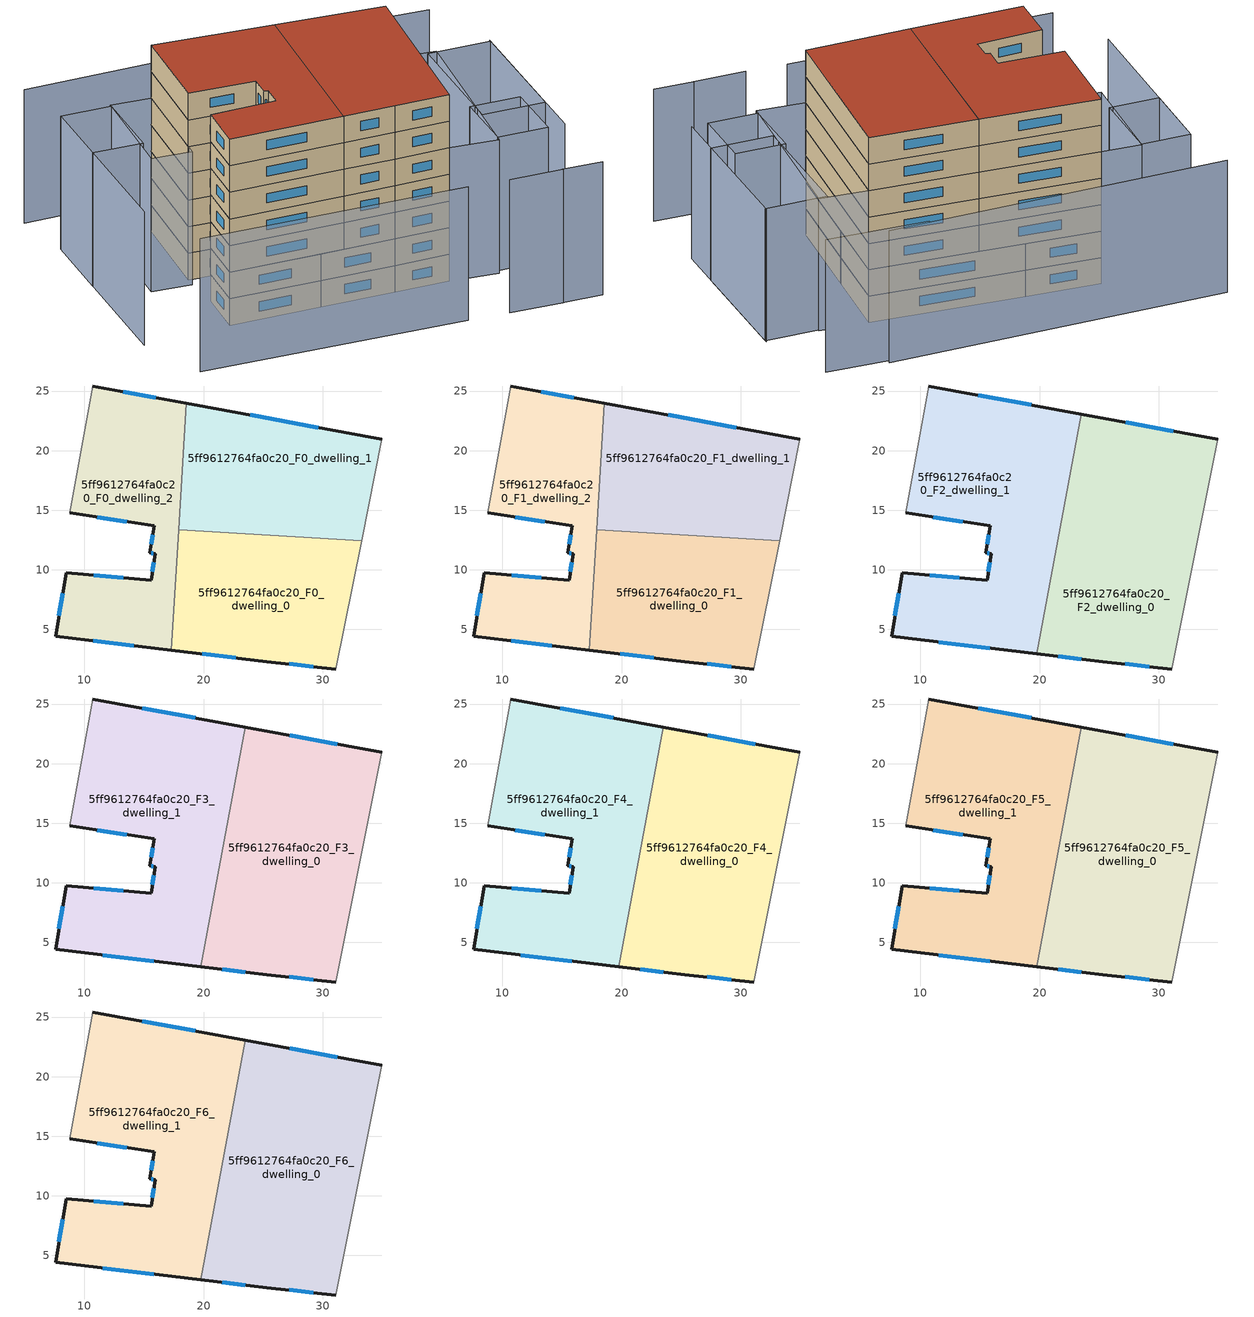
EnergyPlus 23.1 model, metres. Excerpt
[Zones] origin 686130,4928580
5ff9612764fa0c20_F0_dwelling_0
 floor ground (EU_floor_Construction): 33.27,12.42 31.12,1.66 25.3,2.29 17.29,3.24 17.91,13.37 z0
 wall outside (EU_wall_Construction): 17.29,3.24 25.3,2.29 31.12,1.66 z0:3
 wall adiabatic (EU_wall_Construction): 31.12,1.66 33.27,12.42 z0:3
 wall to 5ff9612764fa0c20_F0_dwelling_1 (EU_wall_Construction): 33.27,12.42 17.91,13.36 z0:3
 wall to 5ff9612764fa0c20_F0_dwelling_2 (EU_wall_Construction): 17.91,13.37 17.29,3.24 z0:3
 window (EU_Window_Construction): 27.19,2.08 29.23,1.86 / 19.89,2.93 22.69,2.6 z0.98:2.02
5ff9612764fa0c20_F0_dwelling_1
 floor ground (EU_floor_Construction): 34.98,20.96 33.27,12.42 17.91,13.37 18.56,23.98 z0
 wall outside (EU_wall_Construction): 34.98,20.96 18.56,23.98 z0:3
 wall adiabatic (EU_wall_Construction): 33.27,12.42 34.98,20.96 z0:3
 wall to 5ff9612764fa0c20_F0_dwelling_2 (EU_wall_Construction): 18.56,23.98 17.91,13.37 z0:3
 window (EU_Window_Construction): 29.64,21.94 23.9,22.99 z0.98:2.02
5ff9612764fa0c20_F0_dwelling_2
 floor ground (EU_floor_Construction): 18.56,23.98 17.29,3.24 7.57,4.4 8.45,9.76 15.59,9.12 15.95,11.34 15.46,11.42 15.86,13.68 8.78,14.78 10.68,25.43 z0
 wall outside (EU_wall_Construction): 8.78,14.78 15.86,13.68 15.46,11.42 15.95,11.34 15.59,9.12 8.45,9.76 7.57,4.4 17.29,3.24 / 18.56,23.98 10.68,25.43 z0:3
 wall adiabatic (EU_wall_Construction): 10.68,25.43 8.78,14.78 z0:3
 window (EU_Window_Construction): 15.73,12.94 15.59,12.15 / 11.08,14.42 13.56,14.03 / 16,24.45 13.24,24.95 / 10.73,4.02 14.13,3.62 / 8.16,8.01 7.86,6.14 / 13.27,9.32 10.77,9.55 / 15.83,10.61 15.71,9.84 / 15.62,11.39 15.79,11.36 z0.98:2.02
5ff9612764fa0c20_F1_dwelling_0
 floor to 5ff9612764fa0c20_F0_dwelling_0 (EU_floor_Construction): 33.27,12.42 31.12,1.66 25.3,2.29 17.28,3.24 17.91,13.37 z3
 wall outside (EU_wall_Construction): 17.29,3.24 25.3,2.29 31.12,1.66 z3:6
 wall adiabatic (EU_wall_Construction): 31.12,1.66 33.27,12.42 z3:6
 wall to 5ff9612764fa0c20_F1_dwelling_1 (EU_wall_Construction): 33.27,12.42 17.91,13.36 z3:6
 wall to 5ff9612764fa0c20_F1_dwelling_2 (EU_wall_Construction): 17.91,13.37 17.29,3.24 z3:6
 window (EU_Window_Construction): 27.19,2.08 29.23,1.86 / 19.89,2.93 22.69,2.6 z3.98:5.02
5ff9612764fa0c20_F1_dwelling_1
 floor to 5ff9612764fa0c20_F0_dwelling_1 (EU_floor_Construction): 34.98,20.96 33.27,12.42 17.91,13.37 18.56,23.98 z3
 wall outside (EU_wall_Construction): 34.98,20.96 18.56,23.98 z3:6
 wall adiabatic (EU_wall_Construction): 33.27,12.42 34.98,20.96 z3:6
 wall to 5ff9612764fa0c20_F1_dwelling_2 (EU_wall_Construction): 18.56,23.98 17.91,13.37 z3:6
 window (EU_Window_Construction): 29.64,21.94 23.9,22.99 z3.98:5.02
5ff9612764fa0c20_F1_dwelling_2
 floor to 5ff9612764fa0c20_F0_dwelling_2 (EU_floor_Construction): 18.56,23.98 17.28,3.24 7.57,4.4 8.45,9.76 15.59,9.12 15.95,11.34 15.46,11.42 15.86,13.68 8.78,14.78 10.68,25.43 z3
 wall outside (EU_wall_Construction): 8.78,14.78 15.86,13.68 15.46,11.42 15.95,11.34 15.59,9.12 8.45,9.76 7.57,4.4 17.29,3.24 / 18.56,23.98 10.68,25.43 z3:6
 wall adiabatic (EU_wall_Construction): 10.68,25.43 8.78,14.78 z3:6
 window (EU_Window_Construction): 15.73,12.94 15.59,12.15 / 11.08,14.42 13.56,14.03 / 16,24.45 13.24,24.95 / 10.73,4.02 14.13,3.62 / 8.16,8.01 7.86,6.14 / 13.27,9.32 10.77,9.55 / 15.83,10.61 15.71,9.84 / 15.62,11.39 15.79,11.36 z3.98:5.02
5ff9612764fa0c20_F2_dwelling_0
 floor to 5ff9612764fa0c20_F1_dwelling_0 (EU_floor_Construction): 33.27,12.42 31.12,1.66 25.3,2.29 19.78,2.94 21.65,13.13 z6
 floor to 5ff9612764fa0c20_F1_dwelling_1 (EU_floor_Construction): 34.98,20.96 33.27,12.42 21.65,13.13 23.48,23.07 z6
 wall outside (EU_wall_Construction): 19.78,2.94 25.3,2.29 31.12,1.66 / 34.98,20.96 23.48,23.07 z6:9
 wall adiabatic (EU_wall_Construction): 31.12,1.66 34.98,20.96 z6:9
 wall to 5ff9612764fa0c20_F2_dwelling_1 (EU_wall_Construction): 23.48,23.07 19.78,2.94 z6:9
 window (EU_Window_Construction): 21.57,2.73 23.5,2.5 / 31.24,21.64 27.22,22.38 / 27.19,2.08 29.23,1.86 z6.98:8.02
5ff9612764fa0c20_F2_dwelling_1
 floor to 5ff9612764fa0c20_F1_dwelling_0 (EU_floor_Construction): 21.65,13.13 19.78,2.94 17.28,3.24 17.91,13.37 z6
 floor to 5ff9612764fa0c20_F1_dwelling_1 (EU_floor_Construction): 22.2,16.09 21.65,13.13 17.91,13.37 17.98,14.48 z6; 23.48,23.07 22.2,16.09 17.98,14.48 18.56,23.98 z6
 floor to 5ff9612764fa0c20_F1_dwelling_2 (EU_floor_Construction): 17.91,13.37 15.95,11.34 15.46,11.42 15.86,13.68 z6; 17.91,13.36 17.28,3.24 7.57,4.4 8.45,9.76 15.59,9.12 15.95,11.34 z6; 17.98,14.48 17.91,13.37 15.86,13.68 z6; 18.56,23.98 17.98,14.48 15.86,13.68 8.78,14.78 10.68,25.43 z6
 wall outside (EU_wall_Construction): 8.78,14.78 15.86,13.68 15.46,11.42 15.95,11.34 15.59,9.12 8.45,9.76 7.57,4.4 19.78,2.94 / 23.48,23.07 10.68,25.43 z6:9
 wall adiabatic (EU_wall_Construction): 10.68,25.43 8.78,14.78 z6:9
 window (EU_Window_Construction): 15.73,12.94 15.59,12.15 / 11.08,14.42 13.56,14.03 / 19.32,23.84 14.84,24.66 / 11.54,3.92 15.81,3.42 / 8.16,8.01 7.86,6.14 / 13.27,9.32 10.77,9.55 / 15.83,10.61 15.71,9.84 / 15.62,11.39 15.79,11.36 z6.98:8.02
5ff9612764fa0c20_F3_dwelling_0
 floor to 5ff9612764fa0c20_F2_dwelling_0 (EU_floor_Construction): 34.98,20.96 31.12,1.66 25.3,2.29 19.78,2.94 23.48,23.07 z9
 wall outside (EU_wall_Construction): 19.78,2.94 25.3,2.29 31.12,1.66 / 34.98,20.96 23.48,23.07 z9:12
 wall adiabatic (EU_wall_Construction): 31.12,1.66 34.98,20.96 z9:12
 wall to 5ff9612764fa0c20_F3_dwelling_1 (EU_wall_Construction): 23.48,23.07 19.78,2.94 z9:12
 window (EU_Window_Construction): 21.57,2.73 23.5,2.5 / 31.24,21.64 27.22,22.38 / 27.19,2.08 29.23,1.86 z9.98:11.02
5ff9612764fa0c20_F3_dwelling_1
 floor to 5ff9612764fa0c20_F2_dwelling_1 (EU_floor_Construction): 23.48,23.07 19.78,2.94 7.57,4.4 8.45,9.76 15.59,9.12 15.95,11.34 15.46,11.42 15.86,13.68 8.78,14.78 10.68,25.43 z9
 wall outside (EU_wall_Construction): 8.78,14.78 15.86,13.68 15.46,11.42 15.95,11.34 15.59,9.12 8.45,9.76 7.57,4.4 19.78,2.94 / 23.48,23.07 10.68,25.43 z9:12
 wall adiabatic (EU_wall_Construction): 10.68,25.43 8.78,14.78 z9:12
 window (EU_Window_Construction): 15.73,12.94 15.59,12.15 / 11.08,14.42 13.56,14.03 / 19.32,23.84 14.84,24.66 / 11.54,3.92 15.81,3.42 / 8.16,8.01 7.86,6.14 / 13.27,9.32 10.77,9.55 / 15.83,10.61 15.71,9.84 / 15.62,11.39 15.79,11.36 z9.98:11.02
5ff9612764fa0c20_F4_dwelling_0
 floor to 5ff9612764fa0c20_F3_dwelling_0 (EU_floor_Construction): 34.98,20.96 31.12,1.66 25.3,2.29 19.78,2.94 23.48,23.07 z12
 wall outside (EU_wall_Construction): 19.78,2.94 25.3,2.29 31.12,1.66 / 34.98,20.96 23.48,23.07 z12:15
 wall adiabatic (EU_wall_Construction): 31.12,1.66 34.98,20.96 z12:15
 wall to 5ff9612764fa0c20_F4_dwelling_1 (EU_wall_Construction): 23.48,23.07 19.78,2.94 z12:15
 window (EU_Window_Construction): 21.57,2.73 23.5,2.5 / 31.24,21.64 27.22,22.38 / 27.19,2.08 29.23,1.86 z12.98:14.02
5ff9612764fa0c20_F4_dwelling_1
 floor to 5ff9612764fa0c20_F3_dwelling_1 (EU_floor_Construction): 23.48,23.07 19.78,2.94 7.57,4.4 8.45,9.76 15.59,9.12 15.95,11.34 15.46,11.42 15.86,13.68 8.78,14.78 10.68,25.43 z12
 wall outside (EU_wall_Construction): 8.78,14.78 15.86,13.68 15.46,11.42 15.95,11.34 15.59,9.12 8.45,9.76 7.57,4.4 19.78,2.94 / 23.48,23.07 10.68,25.43 z12:15
 wall adiabatic (EU_wall_Construction): 10.68,25.43 8.78,14.78 z12:15
 window (EU_Window_Construction): 15.73,12.94 15.59,12.15 / 11.08,14.42 13.56,14.03 / 19.32,23.84 14.84,24.66 / 11.54,3.92 15.81,3.42 / 8.16,8.01 7.86,6.14 / 13.27,9.32 10.77,9.55 / 15.83,10.61 15.71,9.84 / 15.62,11.39 15.79,11.36 z12.98:14.02
5ff9612764fa0c20_F5_dwelling_0
 floor to 5ff9612764fa0c20_F4_dwelling_0 (EU_floor_Construction): 34.98,20.96 31.12,1.66 25.3,2.29 19.78,2.94 23.48,23.07 z15
 wall outside (EU_wall_Construction): 19.78,2.94 25.3,2.29 31.12,1.66 / 34.98,20.96 23.48,23.07 z15:18
 wall adiabatic (EU_wall_Construction): 31.12,1.66 34.98,20.96 z15:18
 wall to 5ff9612764fa0c20_F5_dwelling_1 (EU_wall_Construction): 23.48,23.07 19.78,2.94 z15:18
 window (EU_Window_Construction): 21.57,2.73 23.5,2.5 / 31.24,21.64 27.22,22.38 / 27.19,2.08 29.23,1.86 z15.98:17.02
5ff9612764fa0c20_F5_dwelling_1
 floor to 5ff9612764fa0c20_F4_dwelling_1 (EU_floor_Construction): 23.48,23.07 19.78,2.94 7.57,4.4 8.45,9.76 15.59,9.12 15.95,11.34 15.46,11.42 15.86,13.68 8.78,14.78 10.68,25.43 z15
 wall outside (EU_wall_Construction): 8.78,14.78 15.86,13.68 15.46,11.42 15.95,11.34 15.59,9.12 8.45,9.76 7.57,4.4 19.78,2.94 / 23.48,23.07 10.68,25.43 z15:18
 wall adiabatic (EU_wall_Construction): 10.68,25.43 8.78,14.78 z15:18
 window (EU_Window_Construction): 15.73,12.94 15.59,12.15 / 11.08,14.42 13.56,14.03 / 19.32,23.84 14.84,24.66 / 11.54,3.92 15.81,3.42 / 8.16,8.01 7.86,6.14 / 13.27,9.32 10.77,9.55 / 15.83,10.61 15.71,9.84 / 15.62,11.39 15.79,11.36 z15.98:17.02
5ff9612764fa0c20_F6_dwelling_0
 floor to 5ff9612764fa0c20_F5_dwelling_0 (EU_floor_Construction): 34.98,20.96 31.12,1.66 25.3,2.29 19.78,2.94 23.48,23.07 z18
 wall outside (EU_wall_Construction): 19.78,2.94 25.3,2.29 31.12,1.66 / 34.98,20.96 23.48,23.07 z18:21
 wall adiabatic (EU_wall_Construction): 31.12,1.66 34.98,20.96 z18:21
 wall to 5ff9612764fa0c20_F6_dwelling_1 (EU_wall_Construction): 23.48,23.07 19.78,2.94 z18:21
 window (EU_Window_Construction): 21.57,2.73 23.5,2.5 / 31.24,21.64 27.22,22.38 / 27.19,2.08 29.23,1.86 z18.98:20.02
 roof outside (EU_roof_Construction): 31.12,1.66 34.98,20.96 23.48,23.07 19.78,2.94 25.3,2.29 z21
5ff9612764fa0c20_F6_dwelling_1
 floor to 5ff9612764fa0c20_F5_dwelling_1 (EU_floor_Construction): 23.48,23.07 19.78,2.94 7.57,4.4 8.45,9.76 15.59,9.12 15.95,11.34 15.46,11.42 15.86,13.68 8.78,14.78 10.68,25.43 z18
 wall outside (EU_wall_Construction): 8.78,14.78 15.86,13.68 15.46,11.42 15.95,11.34 15.59,9.12 8.45,9.76 7.57,4.4 19.78,2.94 / 23.48,23.07 10.68,25.43 z18:21
 wall adiabatic (EU_wall_Construction): 10.68,25.43 8.78,14.78 z18:21
 window (EU_Window_Construction): 15.73,12.94 15.59,12.15 / 11.08,14.42 13.56,14.03 / 19.32,23.84 14.84,24.66 / 11.54,3.92 15.81,3.42 / 8.16,8.01 7.86,6.14 / 13.27,9.32 10.77,9.55 / 15.83,10.61 15.71,9.84 / 15.62,11.39 15.79,11.36 z18.98:20.02
 roof outside (EU_roof_Construction): 19.78,2.94 23.48,23.07 10.68,25.43 8.78,14.78 15.86,13.68 15.46,11.42 15.95,11.34 15.59,9.12 8.45,9.76 7.57,4.4 z21
shading: 38.59,-7.86 42.89,-8.45 / 0.13,-2.59 28.67,-6.39 / 32.98,-7.14 38.65,-7.89 / 43.58,0.33 45.88,19.28 / 43.95,27.87 32.96,29.65 / 37.47,29.39 0.63,33.28 / 1.05,26.71 -1.84,5.06 / 42.63,7.5 41.8,0.52 / 41.8,0.52 36.39,1.16 / 36.39,1.16 37.22,8.14 / 37.22,8.14 42.63,7.5 / 31.12,1.66 34.98,20.96 / 34.98,20.96 40.14,19.92 / 40.14,19.92 36.28,0.63 / 36.28,0.63 31.12,1.66 / 45.86,19.08 44.18,5.26 / 44.18,5.26 37.47,6.07 / 37.47,6.07 39.15,19.89 / 39.15,19.89 45.86,19.08 / 10.68,25.43 8.6,13.72 / 8.6,13.72 4.34,14.47 / 4.34,14.47 6.42,26.18 / 6.42,26.18 10.68,25.43 / -0.06,18.39 1.05,26.71 / 1.05,26.71 6.39,26 / 6.39,26 5.28,17.67 / 5.28,17.67 -0.06,18.39 z0:15
[Building]
EU S2 Campaign: North Axis=0; Terrain=City; Solar Distribution=FullExterior
[Site:Location]
Bologna: Latitude=44.5; Longitude=11.25; Time Zone=1; Elevation=37
[SizingPeriod:WeatherFileDays]
AnnualSizingPeriod: Begin Month=1; Begin Day of Month=1; End Month=12; End Day of Month=31; Day of Week for Start Day=Monday; Use Weather File Daylight Saving Period=No; Use Weather File Rain and Snow Indicators=No
[MATERIAL]
EU_InternalMass_Material: Roughness=MediumRough; Thickness=0.1; Conductivity=1; Density=1800; Specific Heat=900; Thermal Absorptance=0.9; Solar Absorptance=0.7; Visible Absorptance=0.7
[MATERIAL:NOMASS] Roughness=MediumRough; Thermal Absorptance=0.9; Solar Absorptance=0.7; Visible Absorptance=0.7
Name | Thermal Resistance
EU_wall_NoMass | 0.905828
EU_roof_NoMass | 0.37593
EU_floor_NoMass | 0.67114
[WINDOWMATERIAL:SIMPLEGLAZINGSYSTEM]
EU_Window_SimpleGlazing: UFactor=4.52486; Solar Heat Gain Coefficient=0.85; Visible Transmittance=0.85
[CONSTRUCTION]
EU_wall_Construction: EU_wall_NoMass
EU_roof_Construction: EU_roof_NoMass
EU_floor_Construction: EU_floor_NoMass
EU_InternalMass_Construction: EU_InternalMass_Material
EU_Window_Construction: EU_Window_SimpleGlazing
[ZONE] Type=1; Multiplier=1; Ceiling Height=autocalculate; Floor Area=autocalculate; Part of Total Floor Area=Yes
Name | Volume
5ff9612764fa0c20_F0_dwelling_0; 5ff9612764fa0c20_F1_dwelling_0 | 463.348
5ff9612764fa0c20_F2_dwelling_0 | 695.014
5ff9612764fa0c20_F3_dwelling_0; 5ff9612764fa0c20_F4_dwelling_0; 5ff9612764fa0c20_F5_dwelling_0; 5ff9612764fa0c20_F6_dwelling_0 | 695.023
5ff9612764fa0c20_F0_dwelling_1; 5ff9612764fa0c20_F1_dwelling_1 | 463.378
5ff9612764fa0c20_F2_dwelling_1 | 695.01
5ff9612764fa0c20_F3_dwelling_1; 5ff9612764fa0c20_F4_dwelling_1; 5ff9612764fa0c20_F5_dwelling_1; 5ff9612764fa0c20_F6_dwelling_1 | 695.03
5ff9612764fa0c20_F0_dwelling_2; 5ff9612764fa0c20_F1_dwelling_2 | 463.326
[INTERNALMASS] Construction=EU_InternalMass_Construction
Name | Zone or ZoneList | Surface Area
5ff9612764fa0c20_F0_dwelling_0_EU_InternalMass | 5ff9612764fa0c20_F0_dwelling_0 | 154.451
5ff9612764fa0c20_F0_dwelling_1_EU_InternalMass | 5ff9612764fa0c20_F0_dwelling_1 | 154.454
5ff9612764fa0c20_F0_dwelling_2_EU_InternalMass | 5ff9612764fa0c20_F0_dwelling_2 | 154.442
5ff9612764fa0c20_F1_dwelling_0_EU_InternalMass | 5ff9612764fa0c20_F1_dwelling_0 | 154.451
5ff9612764fa0c20_F1_dwelling_1_EU_InternalMass | 5ff9612764fa0c20_F1_dwelling_1 | 154.454
5ff9612764fa0c20_F1_dwelling_2_EU_InternalMass | 5ff9612764fa0c20_F1_dwelling_2 | 154.442
5ff9612764fa0c20_F2_dwelling_0_EU_InternalMass | 5ff9612764fa0c20_F2_dwelling_0 | 231.674
5ff9612764fa0c20_F2_dwelling_1_EU_InternalMass | 5ff9612764fa0c20_F2_dwelling_1 | 231.677
5ff9612764fa0c20_F3_dwelling_0_EU_InternalMass | 5ff9612764fa0c20_F3_dwelling_0 | 231.674
5ff9612764fa0c20_F3_dwelling_1_EU_InternalMass | 5ff9612764fa0c20_F3_dwelling_1 | 231.677
5ff9612764fa0c20_F4_dwelling_0_EU_InternalMass | 5ff9612764fa0c20_F4_dwelling_0 | 231.674
5ff9612764fa0c20_F4_dwelling_1_EU_InternalMass | 5ff9612764fa0c20_F4_dwelling_1 | 231.677
5ff9612764fa0c20_F5_dwelling_0_EU_InternalMass | 5ff9612764fa0c20_F5_dwelling_0 | 231.674
5ff9612764fa0c20_F5_dwelling_1_EU_InternalMass | 5ff9612764fa0c20_F5_dwelling_1 | 231.677
5ff9612764fa0c20_F6_dwelling_0_EU_InternalMass | 5ff9612764fa0c20_F6_dwelling_0 | 231.674
5ff9612764fa0c20_F6_dwelling_1_EU_InternalMass | 5ff9612764fa0c20_F6_dwelling_1 | 231.677
[OTHEREQUIPMENT] Fuel Type=Electricity; Design Level Calculation Method=Watts/Area; Power per Zone Floor Area=1; Fraction Latent=0; Fraction Radiant=0; Fraction Lost=0; Carbon Dioxide Generation Rate=0; EndUse Subcategory=EU_Step8_InternalGains
Name | Zone or ZoneList or Space or SpaceList | Schedule
EU_Step8_InternalGain_5ff9612764fa0c20_F0_dwelling_0_f000 | 5ff9612764fa0c20_F0_dwelling_0 | EU_Step8_GainSchedule_5ff9612764fa0c20_F0_dwelling_0_f000
EU_Step8_InternalGain_5ff9612764fa0c20_F0_dwelling_1_f000 | 5ff9612764fa0c20_F0_dwelling_1 | EU_Step8_GainSchedule_5ff9612764fa0c20_F0_dwelling_1_f000
EU_Step8_InternalGain_5ff9612764fa0c20_F0_dwelling_2_f000 | 5ff9612764fa0c20_F0_dwelling_2 | EU_Step8_GainSchedule_5ff9612764fa0c20_F0_dwelling_2_f000
EU_Step8_InternalGain_5ff9612764fa0c20_F1_dwelling_0_f000 | 5ff9612764fa0c20_F1_dwelling_0 | EU_Step8_GainSchedule_5ff9612764fa0c20_F1_dwelling_0_f000
EU_Step8_InternalGain_5ff9612764fa0c20_F1_dwelling_1_f000 | 5ff9612764fa0c20_F1_dwelling_1 | EU_Step8_GainSchedule_5ff9612764fa0c20_F1_dwelling_1_f000
EU_Step8_InternalGain_5ff9612764fa0c20_F1_dwelling_2_f000 | 5ff9612764fa0c20_F1_dwelling_2 | EU_Step8_GainSchedule_5ff9612764fa0c20_F1_dwelling_2_f000
EU_Step8_InternalGain_5ff9612764fa0c20_F2_dwelling_0_f000 | 5ff9612764fa0c20_F2_dwelling_0 | EU_Step8_GainSchedule_5ff9612764fa0c20_F2_dwelling_0_f000
EU_Step8_InternalGain_5ff9612764fa0c20_F2_dwelling_1_f000 | 5ff9612764fa0c20_F2_dwelling_1 | EU_Step8_GainSchedule_5ff9612764fa0c20_F2_dwelling_1_f000
EU_Step8_InternalGain_5ff9612764fa0c20_F3_dwelling_0_f000 | 5ff9612764fa0c20_F3_dwelling_0 | EU_Step8_GainSchedule_5ff9612764fa0c20_F3_dwelling_0_f000
EU_Step8_InternalGain_5ff9612764fa0c20_F3_dwelling_1_f000 | 5ff9612764fa0c20_F3_dwelling_1 | EU_Step8_GainSchedule_5ff9612764fa0c20_F3_dwelling_1_f000
EU_Step8_InternalGain_5ff9612764fa0c20_F4_dwelling_0_f000 | 5ff9612764fa0c20_F4_dwelling_0 | EU_Step8_GainSchedule_5ff9612764fa0c20_F4_dwelling_0_f000
EU_Step8_InternalGain_5ff9612764fa0c20_F4_dwelling_1_f000 | 5ff9612764fa0c20_F4_dwelling_1 | EU_Step8_GainSchedule_5ff9612764fa0c20_F4_dwelling_1_f000
EU_Step8_InternalGain_5ff9612764fa0c20_F5_dwelling_0_f000 | 5ff9612764fa0c20_F5_dwelling_0 | EU_Step8_GainSchedule_5ff9612764fa0c20_F5_dwelling_0_f000
EU_Step8_InternalGain_5ff9612764fa0c20_F5_dwelling_1_f000 | 5ff9612764fa0c20_F5_dwelling_1 | EU_Step8_GainSchedule_5ff9612764fa0c20_F5_dwelling_1_f000
EU_Step8_InternalGain_5ff9612764fa0c20_F6_dwelling_0_f000 | 5ff9612764fa0c20_F6_dwelling_0 | EU_Step8_GainSchedule_5ff9612764fa0c20_F6_dwelling_0_f000
EU_Step8_InternalGain_5ff9612764fa0c20_F6_dwelling_1_f000 | 5ff9612764fa0c20_F6_dwelling_1 | EU_Step8_GainSchedule_5ff9612764fa0c20_F6_dwelling_1_f000
[ZONEVENTILATION:DESIGNFLOWRATE] Schedule=EU_AlwaysOn; Design Flow Rate Calculation Method=AirChanges/Hour; Air Changes per Hour=0.73129; Ventilation Type=Natural; Fan Pressure Rise=0; Fan Total Efficiency=1; Constant Term Coefficient=1; Temperature Term Coefficient=0; Velocity Term Coefficient=0; Velocity Squared Term Coefficient=0; Minimum Indoor Temperature=-100; Maximum Indoor Temperature=100; Delta Temperature=-100; Minimum Outdoor Temperature=-100; Maximum Outdoor Temperature=100; Maximum Wind Speed=40
Name | Zone or ZoneList or Space or SpaceList
EU_ConstantAir_5ff9612764fa0c20_F0_dwelling_0 | 5ff9612764fa0c20_F0_dwelling_0
EU_ConstantAir_5ff9612764fa0c20_F0_dwelling_1 | 5ff9612764fa0c20_F0_dwelling_1
EU_ConstantAir_5ff9612764fa0c20_F0_dwelling_2 | 5ff9612764fa0c20_F0_dwelling_2
EU_ConstantAir_5ff9612764fa0c20_F1_dwelling_0 | 5ff9612764fa0c20_F1_dwelling_0
EU_ConstantAir_5ff9612764fa0c20_F1_dwelling_1 | 5ff9612764fa0c20_F1_dwelling_1
EU_ConstantAir_5ff9612764fa0c20_F1_dwelling_2 | 5ff9612764fa0c20_F1_dwelling_2
EU_ConstantAir_5ff9612764fa0c20_F2_dwelling_0 | 5ff9612764fa0c20_F2_dwelling_0
EU_ConstantAir_5ff9612764fa0c20_F2_dwelling_1 | 5ff9612764fa0c20_F2_dwelling_1
EU_ConstantAir_5ff9612764fa0c20_F3_dwelling_0 | 5ff9612764fa0c20_F3_dwelling_0
EU_ConstantAir_5ff9612764fa0c20_F3_dwelling_1 | 5ff9612764fa0c20_F3_dwelling_1
EU_ConstantAir_5ff9612764fa0c20_F4_dwelling_0 | 5ff9612764fa0c20_F4_dwelling_0
EU_ConstantAir_5ff9612764fa0c20_F4_dwelling_1 | 5ff9612764fa0c20_F4_dwelling_1
EU_ConstantAir_5ff9612764fa0c20_F5_dwelling_0 | 5ff9612764fa0c20_F5_dwelling_0
EU_ConstantAir_5ff9612764fa0c20_F5_dwelling_1 | 5ff9612764fa0c20_F5_dwelling_1
EU_ConstantAir_5ff9612764fa0c20_F6_dwelling_0 | 5ff9612764fa0c20_F6_dwelling_0
EU_ConstantAir_5ff9612764fa0c20_F6_dwelling_1 | 5ff9612764fa0c20_F6_dwelling_1
[HVACTEMPLATE:THERMOSTAT] Constant Heating Setpoint=20; Constant Cooling Setpoint=50
EU_HeatOnly_5ff9612764fa0c20_F0_dwelling_0; EU_HeatOnly_5ff9612764fa0c20_F0_dwelling_1; EU_HeatOnly_5ff9612764fa0c20_F0_dwelling_2; EU_HeatOnly_5ff9612764fa0c20_F1_dwelling_0; EU_HeatOnly_5ff9612764fa0c20_F1_dwelling_1; EU_HeatOnly_5ff9612764fa0c20_F1_dwelling_2; EU_HeatOnly_5ff9612764fa0c20_F2_dwelling_0; EU_HeatOnly_5ff9612764fa0c20_F2_dwelling_1; EU_HeatOnly_5ff9612764fa0c20_F3_dwelling_0; EU_HeatOnly_5ff9612764fa0c20_F3_dwelling_1; EU_HeatOnly_5ff9612764fa0c20_F4_dwelling_0; EU_HeatOnly_5ff9612764fa0c20_F4_dwelling_1; EU_HeatOnly_5ff9612764fa0c20_F5_dwelling_0; EU_HeatOnly_5ff9612764fa0c20_F5_dwelling_1; EU_HeatOnly_5ff9612764fa0c20_F6_dwelling_0; EU_HeatOnly_5ff9612764fa0c20_F6_dwelling_1
[HVACTEMPLATE:ZONE:IDEALLOADSAIRSYSTEM] System Availability Schedule=EU_AlwaysOn; Maximum Heating Supply Air Temperature=50; Minimum Cooling Supply Air Temperature=13; Maximum Heating Supply Air Humidity Ratio=0.0156; Minimum Cooling Supply Air Humidity Ratio=0.0077; Heating Limit=NoLimit; Cooling Limit=NoLimit; Heating Availability Schedule=EU_AlwaysOn; Cooling Availability Schedule=EU_CoolingOff; Dehumidification Control Type=ConstantSensibleHeatRatio; Cooling Sensible Heat Ratio=0.7; Dehumidification Setpoint=60; Humidification Control Type=None; Humidification Setpoint=30; Outdoor Air Method=None; Outdoor Air Flow Rate per Person=0.00944; Outdoor Air Flow Rate per Zone Floor Area=0; Outdoor Air Flow Rate per Zone=0; Demand Controlled Ventilation Type=None; Outdoor Air Economizer Type=NoEconomizer; Heat Recovery Type=None; Sensible Heat Recovery Effectiveness=0.7; Latent Heat Recovery Effectiveness=0.65
Name | Template Thermostat
5ff9612764fa0c20_F0_dwelling_0 | EU_HeatOnly_5ff9612764fa0c20_F0_dwelling_0
5ff9612764fa0c20_F0_dwelling_1 | EU_HeatOnly_5ff9612764fa0c20_F0_dwelling_1
5ff9612764fa0c20_F0_dwelling_2 | EU_HeatOnly_5ff9612764fa0c20_F0_dwelling_2
5ff9612764fa0c20_F1_dwelling_0 | EU_HeatOnly_5ff9612764fa0c20_F1_dwelling_0
5ff9612764fa0c20_F1_dwelling_1 | EU_HeatOnly_5ff9612764fa0c20_F1_dwelling_1
5ff9612764fa0c20_F1_dwelling_2 | EU_HeatOnly_5ff9612764fa0c20_F1_dwelling_2
5ff9612764fa0c20_F2_dwelling_0 | EU_HeatOnly_5ff9612764fa0c20_F2_dwelling_0
5ff9612764fa0c20_F2_dwelling_1 | EU_HeatOnly_5ff9612764fa0c20_F2_dwelling_1
5ff9612764fa0c20_F3_dwelling_0 | EU_HeatOnly_5ff9612764fa0c20_F3_dwelling_0
5ff9612764fa0c20_F3_dwelling_1 | EU_HeatOnly_5ff9612764fa0c20_F3_dwelling_1
5ff9612764fa0c20_F4_dwelling_0 | EU_HeatOnly_5ff9612764fa0c20_F4_dwelling_0
5ff9612764fa0c20_F4_dwelling_1 | EU_HeatOnly_5ff9612764fa0c20_F4_dwelling_1
5ff9612764fa0c20_F5_dwelling_0 | EU_HeatOnly_5ff9612764fa0c20_F5_dwelling_0
5ff9612764fa0c20_F5_dwelling_1 | EU_HeatOnly_5ff9612764fa0c20_F5_dwelling_1
5ff9612764fa0c20_F6_dwelling_0 | EU_HeatOnly_5ff9612764fa0c20_F6_dwelling_0
5ff9612764fa0c20_F6_dwelling_1 | EU_HeatOnly_5ff9612764fa0c20_F6_dwelling_1
[SIZING:ZONE] Zone Cooling Design Supply Air Temperature Input Method=SupplyAirTemperature; Zone Cooling Design Supply Air Temperature=13; Zone Heating Design Supply Air Temperature Input Method=SupplyAirTemperature; Zone Heating Design Supply Air Temperature=50; Zone Cooling Design Supply Air Humidity Ratio=0.008; Zone Heating Design Supply Air Humidity Ratio=0.008; Cooling Design Air Flow Method=DesignDay; Cooling Design Air Flow Rate=0; Cooling Minimum Air Flow per Zone Floor Area=0.000762; Cooling Minimum Air Flow=0; Cooling Minimum Air Flow Fraction=0.2; Heating Design Air Flow Method=DesignDay; Heating Design Air Flow Rate=0; Heating Maximum Air Flow per Zone Floor Area=0.002032; Heating Maximum Air Flow=0.141576; Heating Maximum Air Flow Fraction=0.3; Account for Dedicated Outdoor Air System=No; Dedicated Outdoor Air System Control Strategy=NeutralSupplyAir; Dedicated Outdoor Air Low Setpoint Temperature for Design=autosize; Dedicated Outdoor Air High Setpoint Temperature for Design=autosize; Zone Load Sizing Method=Sensible Load Only No Latent Load; Zone Latent Cooling Design Supply Air Humidity Ratio Input Method=HumidityRatioDifference; Zone Cooling Design Supply Air Humidity Ratio Difference=0.005; Zone Latent Heating Design Supply Air Humidity Ratio Input Method=HumidityRatioDifference; Zone Humidification Design Supply Air Humidity Ratio Difference=0.005
5ff9612764fa0c20_F0_dwelling_0; 5ff9612764fa0c20_F0_dwelling_1; 5ff9612764fa0c20_F0_dwelling_2; 5ff9612764fa0c20_F1_dwelling_0; 5ff9612764fa0c20_F1_dwelling_1; 5ff9612764fa0c20_F1_dwelling_2; 5ff9612764fa0c20_F2_dwelling_0; 5ff9612764fa0c20_F2_dwelling_1; 5ff9612764fa0c20_F3_dwelling_0; 5ff9612764fa0c20_F3_dwelling_1; 5ff9612764fa0c20_F4_dwelling_0; 5ff9612764fa0c20_F4_dwelling_1; 5ff9612764fa0c20_F5_dwelling_0; 5ff9612764fa0c20_F5_dwelling_1; 5ff9612764fa0c20_F6_dwelling_0; 5ff9612764fa0c20_F6_dwelling_1
[SCHEDULE:CONSTANT]
Name | Hourly Value
EU_AlwaysOn | 1
EU_CoolingOff | 0
[SCHEDULE:FILE] Column Number=1; Rows to Skip at Top=0; Number of Hours of Data=8760; Column Separator=Comma; Interpolate to Timestep=No; Minutes per Item=60; Adjust Schedule for Daylight Savings=Yes
Name | File
EU_Step8_GainSchedule_5ff9612764fa0c20_F0_dwelling_0_f000 | ../../schedules/5ff9612764fa0c20/5ff9612764fa0c20_F0_dwelling_0_f000_gain.csv
EU_Step8_GainSchedule_5ff9612764fa0c20_F0_dwelling_1_f000 | ../../schedules/5ff9612764fa0c20/5ff9612764fa0c20_F0_dwelling_1_f000_gain.csv
EU_Step8_GainSchedule_5ff9612764fa0c20_F0_dwelling_2_f000 | ../../schedules/5ff9612764fa0c20/5ff9612764fa0c20_F0_dwelling_2_f000_gain.csv
EU_Step8_GainSchedule_5ff9612764fa0c20_F1_dwelling_0_f000 | ../../schedules/5ff9612764fa0c20/5ff9612764fa0c20_F1_dwelling_0_f000_gain.csv
EU_Step8_GainSchedule_5ff9612764fa0c20_F1_dwelling_1_f000 | ../../schedules/5ff9612764fa0c20/5ff9612764fa0c20_F1_dwelling_1_f000_gain.csv
EU_Step8_GainSchedule_5ff9612764fa0c20_F1_dwelling_2_f000 | ../../schedules/5ff9612764fa0c20/5ff9612764fa0c20_F1_dwelling_2_f000_gain.csv
EU_Step8_GainSchedule_5ff9612764fa0c20_F2_dwelling_0_f000 | ../../schedules/5ff9612764fa0c20/5ff9612764fa0c20_F2_dwelling_0_f000_gain.csv
EU_Step8_GainSchedule_5ff9612764fa0c20_F2_dwelling_1_f000 | ../../schedules/5ff9612764fa0c20/5ff9612764fa0c20_F2_dwelling_1_f000_gain.csv
EU_Step8_GainSchedule_5ff9612764fa0c20_F3_dwelling_0_f000 | ../../schedules/5ff9612764fa0c20/5ff9612764fa0c20_F3_dwelling_0_f000_gain.csv
EU_Step8_GainSchedule_5ff9612764fa0c20_F3_dwelling_1_f000 | ../../schedules/5ff9612764fa0c20/5ff9612764fa0c20_F3_dwelling_1_f000_gain.csv
EU_Step8_GainSchedule_5ff9612764fa0c20_F4_dwelling_0_f000 | ../../schedules/5ff9612764fa0c20/5ff9612764fa0c20_F4_dwelling_0_f000_gain.csv
EU_Step8_GainSchedule_5ff9612764fa0c20_F4_dwelling_1_f000 | ../../schedules/5ff9612764fa0c20/5ff9612764fa0c20_F4_dwelling_1_f000_gain.csv
EU_Step8_GainSchedule_5ff9612764fa0c20_F5_dwelling_0_f000 | ../../schedules/5ff9612764fa0c20/5ff9612764fa0c20_F5_dwelling_0_f000_gain.csv
EU_Step8_GainSchedule_5ff9612764fa0c20_F5_dwelling_1_f000 | ../../schedules/5ff9612764fa0c20/5ff9612764fa0c20_F5_dwelling_1_f000_gain.csv
EU_Step8_GainSchedule_5ff9612764fa0c20_F6_dwelling_0_f000 | ../../schedules/5ff9612764fa0c20/5ff9612764fa0c20_F6_dwelling_0_f000_gain.csv
EU_Step8_GainSchedule_5ff9612764fa0c20_F6_dwelling_1_f000 | ../../schedules/5ff9612764fa0c20/5ff9612764fa0c20_F6_dwelling_1_f000_gain.csv
